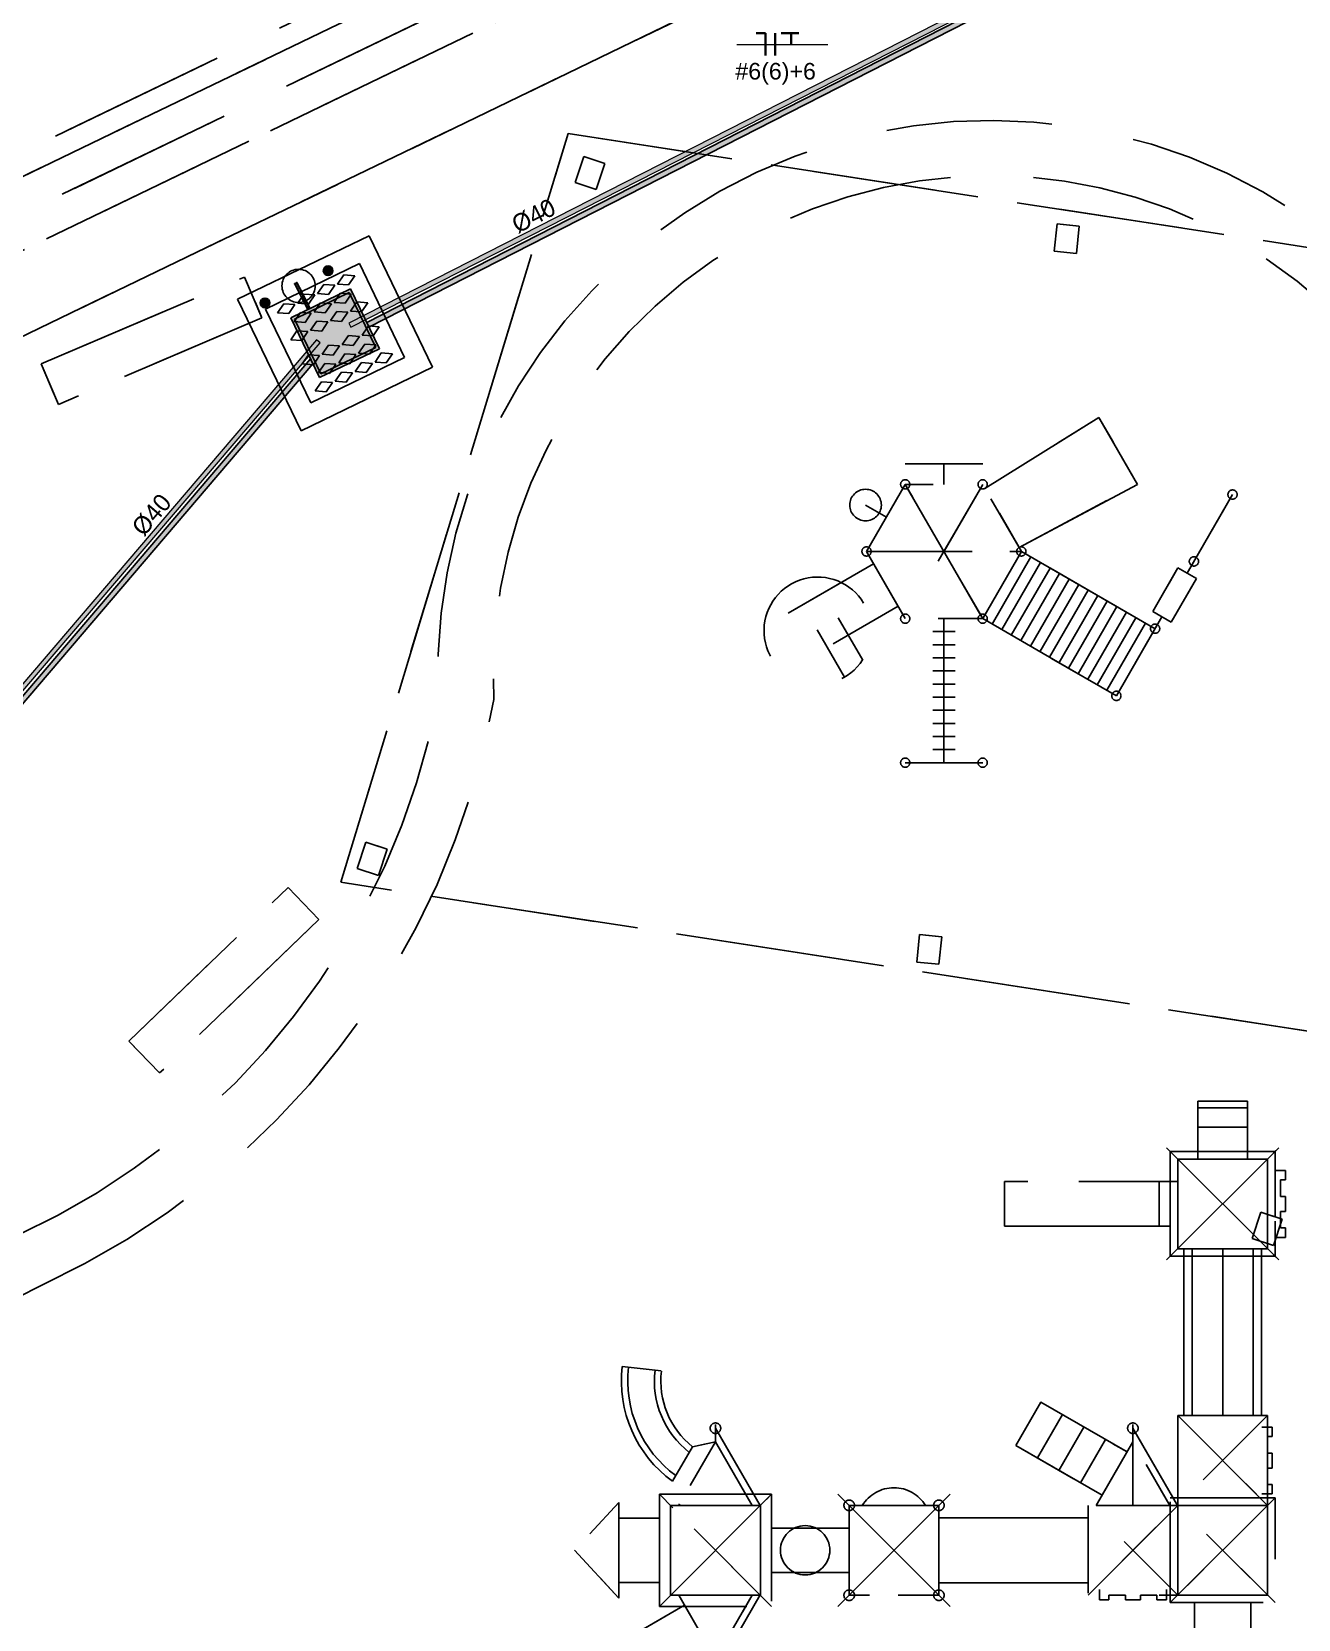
# Model space of a CAD drawing. Header units: metres. Extents: x 4 to 151, y -16 to 34.
# Drawn here: x 50.12 to 61.57, y 10.94 to 25.29 of the extents above; entities that cross this region are included whole.
import ezdxf

# ---------------------------------------------------------------- set-up
doc = ezdxf.new("R2010")
doc.units = ezdxf.units.M
doc.linetypes.add('IMPORT-_Tracejado pequeno', pattern=[2.25, 1.5, -0.75])
doc.linetypes.add('IMPORT-DASHED2 _4_', pattern=[0.375, 0.25, -0.125])
for name, color, linetype, lineweight in [('A-ANNO-NOTE', 7, 'Continuous', 9), ('Dispositivos elétricos', 7, 'Continuous', 50), ('E-ELE-QPM-IDEN', 7, 'Continuous', 9), ('E-POWR-CNDT', 7, 'Continuous', 25), ('E-POWR-CNDT-IDEN', 7, 'Continuous', 9), ('KIRYA - MOBILIÁRIO', 7, 'Continuous', 9), ('KIRYA - PAREDE', 7, 'Continuous', 35), ('KIRYA - PAREDE VISTA', 7, 'Continuous', 18), ('KIRYA - PISO', 7, 'Continuous', 9), ('KIRYA - PROJEÇÃO', 7, 'IMPORT-DASHED2 _4_', 9)]:
    doc.layers.add(name, color=color, linetype=linetype, lineweight=lineweight)
doc.layers.add('Base Revit Coremas_dwg', color=7, linetype='Continuous', lineweight=9, true_color=0x767676)
doc.styles.add('Arial_2', font='arial.ttf', dxfattribs={"height": 0.15})
doc.styles.add('Century Gothic_4', font='GOTHIC.TTF', dxfattribs={"height": 0.16})

# ---------------------------------------------------------------- blocks, each defined once
blk = doc.blocks.new('Caixa de Passagem no Passeio - Caixa de Passagem no Passeio 2-V4-PLANTA BAIXA - TÉRREO')
at = {"layer": 'Dispositivos elétricos', "lineweight": 25, "true_color": 0x82482d}
h = blk.add_hatch(color=27, dxfattribs=at)
h.paths.add_polyline_path([(-0.3, -0.3), (0.3, -0.3), (0.3, -0.01), (0.275, -0.01), (0.275, -0.275), (-0.275, -0.275), (-0.275, -0.069), (-0.3, -0.08), (-0.3, -0.263)])
h.paths.add_polyline_path([(-0.3, -0.034), (-0.275, -0.023), (-0.275, 0.275), (0.275, 0.275), (0.275, 0.032), (0.3, 0.032), (0.3, 0.3), (-0.3, 0.3), (-0.3, -0.021)])
at = {"layer": 'Dispositivos elétricos', "lineweight": 25, "true_color": 0x5a6266}
blk.add_hatch(color=251, dxfattribs=at).paths.add_polyline_path([(-0.275, -0.275), (0.275, -0.275), (0.275, -0.01), (0.153, -0.012), (0.152, 0.029), (0.275, 0.032), (0.275, 0.275), (-0.275, 0.275), (-0.275, -0.023), (-0.176, 0.02), (-0.16, -0.018), (-0.275, -0.069), (-0.275, -0.182)])
at = {"layer": 'Dispositivos elétricos', "color": 253, "lineweight": 25, "true_color": 0xababab}
for p, q in [((-0.3, -0.3), (-0.3, 0.3)), ((-0.3, 0.3), (0.3, 0.3)), ((0.3, 0.3), (0.3, -0.3)), ((-0.275, -0.275), (-0.275, 0.275)), ((-0.275, 0.275), (0.275, 0.275)), ((-0.275, 0.275), (-0.275, -0.275)), ((0.275, 0.275), (-0.275, 0.275)), ((0.275, 0.275), (0.275, -0.275)), ((0.275, -0.275), (0.275, 0.275)), ((0.275, -0.275), (-0.275, -0.275)), ((-0.275, -0.275), (0.275, -0.275)), ((0.3, -0.3), (-0.3, -0.3))]:
    blk.add_line(p, q, dxfattribs=at)
blk = doc.blocks.new('PVC Corrugado Amarelo_Caixa de Octogonal 4x4 - PVC Corrugado Amarelo_Caixa de Octogonal 4x4-2829200-PLANTA BAIXA - TÉRREO')
at = {"layer": 'Dispositivos elétricos', "lineweight": 25, "true_color": 0xffff00}
h = blk.add_hatch(color=2, dxfattribs=at)
h.paths.add_polyline_path([(0, -0.043), (0.015, -0.041), (0.024, -0.036), (0.031, -0.031), (0.038, -0.022), (0.042, -0.009), (0.044, 0), (0.041, 0.015), (0.036, 0.024), (0.031, 0.031), (0.021, 0.038), (0.009, 0.042), (-0.003, 0.043), (-0.011, 0.042), (-0.025, 0.035), (-0.031, 0.03), (-0.038, 0.022), (-0.042, 0.008), (-0.043, 0), (-0.041, -0.015), (-0.036, -0.024), (-0.028, -0.033), (-0.022, -0.038), (-0.008, -0.042), (-0.003, -0.043)])
h.paths.add_polyline_path([(0.003, -0.036), (-0.015, -0.035), (-0.036, -0.014), (-0.035, 0.015), (-0.015, 0.036), (0.015, 0.036), (0.036, 0.015), (0.036, -0.015), (0.014, -0.036), (0.006, -0.036)])
blk.add_hatch(color=2, dxfattribs=at).paths.add_polyline_path([(0.015, -0.036), (0.036, -0.015), (0.036, 0.015), (0.015, 0.036), (-0.015, 0.036), (-0.036, 0.015), (-0.036, -0.015), (-0.015, -0.036)])
at = {"layer": 'Dispositivos elétricos', "color": 253, "lineweight": 25, "true_color": 0xababab}
for p, q in [((-0.015, 0.036), (-0.036, 0.015)), ((-0.036, 0.015), (-0.036, -0.015)), ((0.015, 0.036), (-0.015, 0.036)), ((0.036, 0.015), (0.015, 0.036)), ((0.036, -0.015), (0.036, 0.015)), ((-0.036, -0.015), (-0.015, -0.036)), ((-0.015, -0.036), (0.015, -0.036)), ((0.015, -0.036), (0.036, -0.015))]:
    blk.add_line(p, q, dxfattribs=at)
for start, end in [(360, 180), (180, 360)]:
    blk.add_arc((0, 0), 0.0435, start, end, dxfattribs=at)
blk = doc.blocks.new('ELE_PRAÇA_COREMAS_rvt-1-PLANTA BAIXA - TÉRREO')
at = {"layer": 'E-POWR-CNDT', "lineweight": 5, "true_color": 0xbcbcbc}
for points in [[(29.72, 22.64), (37.239, 26.479), (37.229, 26.5), (29.71, 22.661), (29.719, 22.642)], [(29.73, 22.619), (37.249, 26.458), (37.239, 26.479), (29.72, 22.64), (29.73, 22.619)], [(22.634, 14.608), (29.213, 22.31), (29.202, 22.333), (22.623, 14.631), (22.633, 14.611)], [(22.645, 14.585), (29.224, 22.287), (29.213, 22.31), (22.634, 14.608), (22.645, 14.586)]]:
    blk.add_hatch(color=9, dxfattribs=at).paths.add_polyline_path(points)
at = {"layer": 'E-POWR-CNDT', "lineweight": 5, "true_color": 0xffd4ab}
for points in [[(29.095, 22.951), (29.101, 22.953), (29.069, 23.017), (29.058, 23.011), (29.084, 22.961), (29.087, 22.955), (29.089, 22.953), (29.092, 22.953)], [(29.101, 22.953), (29.106, 22.957), (29.108, 22.96), (29.107, 22.965), (29.108, 22.966), (29.105, 22.972), (29.088, 23.006), (29.079, 23.023), (29.069, 23.017), (29.101, 22.955)], [(29.123, 22.91), (29.134, 22.916), (29.108, 22.964), (29.108, 22.958), (29.103, 22.954), (29.102, 22.952), (29.123, 22.911)], [(29.112, 22.905), (29.123, 22.911), (29.1, 22.952), (29.095, 22.951), (29.089, 22.953), (29.087, 22.953), (29.095, 22.938), (29.112, 22.905)], [(29.177, 22.778), (29.188, 22.783), (29.123, 22.909), (29.113, 22.903), (29.134, 22.861)], [(29.188, 22.783), (29.199, 22.788), (29.134, 22.915), (29.124, 22.91), (29.13, 22.897)]]:
    blk.add_hatch(color=41, dxfattribs=at).paths.add_polyline_path(points)
h = blk.add_hatch(color=41, dxfattribs=at)
h.paths.add_polyline_path([(29.095, 22.951), (29.091, 22.953), (29.091, 22.952), (29.093, 22.952)])
h.paths.add_polyline_path([(29.107, 22.961), (29.108, 22.965), (29.107, 22.965), (29.107, 22.963), (29.107, 22.962)])
at = {"layer": 'A-ANNO-NOTE', "color": 253, "lineweight": 25, "true_color": 0xababab}
for p, q in [((28.543, 22.871), (29.732, 23.445)), ((30.305, 22.256), (29.732, 23.445)), ((28.795, 22.783), (29.644, 23.193)), ((30.053, 22.344), (29.644, 23.193)), ((29.266, 22.922), (29.322, 23.004)), ((29.422, 22.997), (29.322, 23.004)), ((29.365, 22.914), (29.422, 22.997)), ((29.446, 23.009), (29.502, 23.091)), ((29.546, 23.001), (29.446, 23.009)), ((29.602, 23.084), (29.502, 23.091)), ((29.546, 23.001), (29.602, 23.084)), ((28.543, 22.871), (29.116, 21.682)), ((28.905, 22.748), (28.962, 22.831)), ((29.061, 22.823), (28.962, 22.831)), ((29.005, 22.741), (29.061, 22.823)), ((29.086, 22.835), (29.142, 22.917)), ((29.185, 22.827), (29.086, 22.835)), ((29.242, 22.91), (29.142, 22.917)), ((29.185, 22.827), (29.242, 22.91)), ((29.235, 22.756), (29.291, 22.839)), ((29.365, 22.914), (29.266, 22.922)), ((29.391, 22.831), (29.291, 22.839)), ((29.335, 22.749), (29.391, 22.831)), ((29.415, 22.843), (29.471, 22.926)), ((29.515, 22.835), (29.415, 22.843)), ((29.571, 22.918), (29.471, 22.926)), ((29.515, 22.835), (29.571, 22.918)), ((29.563, 22.765), (29.62, 22.848)), ((29.719, 22.84), (29.62, 22.848)), ((29.663, 22.758), (29.719, 22.84)), ((28.795, 22.783), (29.204, 21.935)), ((29.005, 22.741), (28.905, 22.748)), ((29.053, 22.669), (29.11, 22.751)), ((29.153, 22.661), (29.053, 22.669)), ((29.209, 22.744), (29.11, 22.751)), ((29.153, 22.661), (29.209, 22.744)), ((29.203, 22.591), (29.259, 22.674)), ((29.335, 22.749), (29.235, 22.756)), ((29.359, 22.666), (29.259, 22.674)), ((29.383, 22.678), (29.44, 22.761)), ((29.483, 22.671), (29.383, 22.678)), ((29.539, 22.753), (29.44, 22.761)), ((29.483, 22.671), (29.539, 22.753)), ((29.663, 22.758), (29.563, 22.765)), ((29.023, 22.504), (29.079, 22.587)), ((29.179, 22.58), (29.079, 22.587)), ((29.123, 22.497), (29.179, 22.58)), ((29.303, 22.584), (29.203, 22.591)), ((29.303, 22.584), (29.359, 22.666)), ((29.544, 22.543), (29.488, 22.461)), ((29.544, 22.543), (29.644, 22.536)), ((29.644, 22.536), (29.588, 22.453)), ((29.725, 22.63), (29.668, 22.548)), ((29.668, 22.548), (29.768, 22.54)), ((29.725, 22.63), (29.824, 22.623)), ((29.824, 22.623), (29.768, 22.54)), ((29.123, 22.497), (29.023, 22.504)), ((29.364, 22.456), (29.308, 22.374)), ((29.364, 22.456), (29.464, 22.449)), ((29.464, 22.449), (29.408, 22.366)), ((29.488, 22.461), (29.588, 22.453)), ((29.693, 22.465), (29.637, 22.383)), ((29.637, 22.383), (29.736, 22.375)), ((29.693, 22.465), (29.793, 22.458)), ((29.793, 22.458), (29.736, 22.375)), ((29.842, 22.387), (29.786, 22.304)), ((29.842, 22.387), (29.942, 22.379)), ((29.116, 21.682), (30.305, 22.256)), ((29.184, 22.37), (29.128, 22.287)), ((29.128, 22.287), (29.228, 22.28)), ((29.184, 22.37), (29.284, 22.362)), ((29.204, 21.935), (30.053, 22.344)), ((29.284, 22.362), (29.228, 22.28)), ((29.331, 22.291), (29.275, 22.208)), ((29.308, 22.374), (29.408, 22.366)), ((29.331, 22.291), (29.431, 22.284)), ((29.431, 22.284), (29.375, 22.201)), ((29.513, 22.379), (29.457, 22.296)), ((29.457, 22.296), (29.557, 22.289)), ((29.513, 22.379), (29.613, 22.371)), ((29.613, 22.371), (29.557, 22.289)), ((29.662, 22.3), (29.606, 22.217)), ((29.662, 22.3), (29.762, 22.292)), ((29.762, 22.292), (29.705, 22.21)), ((29.786, 22.304), (29.885, 22.297)), ((29.942, 22.379), (29.885, 22.297)), ((29.302, 22.126), (29.245, 22.043)), ((29.275, 22.208), (29.375, 22.201)), ((29.302, 22.126), (29.401, 22.119)), ((29.401, 22.119), (29.345, 22.036)), ((29.482, 22.213), (29.425, 22.13)), ((29.425, 22.13), (29.525, 22.123)), ((29.482, 22.213), (29.581, 22.205)), ((29.581, 22.205), (29.525, 22.123)), ((29.606, 22.217), (29.705, 22.21)), ((29.245, 22.043), (29.345, 22.036))]:
    blk.add_line(p, q, dxfattribs=at)
at = {"layer": 'E-POWR-CNDT', "color": 21, "true_color": 0xffabab}
for p, q in [((37.229, 26.5), (29.71, 22.662)), ((29.73, 22.619), (37.249, 26.457)), ((29.202, 22.333), (22.623, 14.631)), ((22.645, 14.585), (29.224, 22.287))]:
    blk.add_line(p, q, dxfattribs=at)
at = {"layer": 'E-POWR-CNDT', "color": 253, "true_color": 0xababab}
for p, q in [((29.068, 23.018), (29.057, 23.013)), ((29.057, 23.013), (29.057, 23.012)), ((29.079, 23.024), (29.068, 23.018)), ((29.08, 23.023), (29.079, 23.024)), ((29.112, 22.905), (29.112, 22.904)), ((29.112, 22.904), (29.177, 22.778)), ((29.135, 22.915), (29.134, 22.916)), ((29.199, 22.788), (29.135, 22.915))]:
    blk.add_line(p, q, dxfattribs=at)
at = {"layer": 'E-POWR-CNDT', "color": 253, "true_color": 0xababab, "flags": 128}
for points in [[(29.057, 23.012), (29.058, 23.009), (29.06, 23.007), (29.061, 23.005), (29.062, 23.003), (29.063, 23.001), (29.064, 22.999), (29.065, 22.997), (29.066, 22.995), (29.067, 22.993), (29.068, 22.991), (29.069, 22.989), (29.07, 22.987), (29.071, 22.985), (29.072, 22.983), (29.073, 22.981), (29.074, 22.98), (29.075, 22.978), (29.075, 22.976), (29.076, 22.975), (29.077, 22.973), (29.078, 22.972), (29.078, 22.97), (29.079, 22.969), (29.08, 22.968), (29.08, 22.967), (29.081, 22.966), (29.081, 22.964), (29.082, 22.964), (29.082, 22.963), (29.083, 22.962), (29.083, 22.961), (29.084, 22.96), (29.084, 22.96), (29.084, 22.959), (29.084, 22.959), (29.084, 22.959), (29.085, 22.958), (29.085, 22.958), (29.085, 22.958), (29.085, 22.958)], [(29.107, 22.97), (29.107, 22.97), (29.107, 22.97), (29.107, 22.97), (29.107, 22.97), (29.106, 22.971), (29.106, 22.971), (29.106, 22.972), (29.106, 22.972), (29.105, 22.973), (29.105, 22.974), (29.104, 22.975), (29.104, 22.976), (29.103, 22.977), (29.103, 22.978), (29.102, 22.979), (29.102, 22.98), (29.101, 22.981), (29.1, 22.983), (29.099, 22.984), (29.099, 22.986), (29.098, 22.987), (29.097, 22.989), (29.096, 22.991), (29.095, 22.992), (29.094, 22.994), (29.093, 22.996), (29.092, 22.998), (29.092, 23), (29.091, 23.002), (29.09, 23.004), (29.088, 23.006), (29.087, 23.008), (29.086, 23.01), (29.085, 23.012), (29.084, 23.014), (29.083, 23.016), (29.082, 23.018), (29.081, 23.02), (29.08, 23.022), (29.08, 23.023)], [(29.112, 22.905), (29.111, 22.907), (29.11, 22.909), (29.109, 22.911), (29.108, 22.913), (29.107, 22.915), (29.105, 22.917), (29.104, 22.92), (29.103, 22.922), (29.102, 22.924), (29.101, 22.926), (29.1, 22.927), (29.099, 22.929), (29.098, 22.931), (29.097, 22.933), (29.097, 22.935), (29.096, 22.937), (29.095, 22.938), (29.094, 22.94), (29.093, 22.942), (29.092, 22.943), (29.092, 22.945), (29.091, 22.946), (29.09, 22.947), (29.09, 22.949), (29.089, 22.95), (29.088, 22.951), (29.088, 22.952), (29.087, 22.953), (29.087, 22.954), (29.087, 22.955), (29.086, 22.955), (29.086, 22.956)], [(29.108, 22.967), (29.108, 22.967), (29.109, 22.966), (29.109, 22.965), (29.11, 22.964), (29.11, 22.964), (29.111, 22.962), (29.111, 22.961), (29.112, 22.96), (29.112, 22.959), (29.113, 22.958), (29.114, 22.956), (29.114, 22.955), (29.115, 22.953), (29.116, 22.952), (29.117, 22.95), (29.118, 22.948), (29.119, 22.947), (29.119, 22.945), (29.12, 22.943), (29.121, 22.941), (29.122, 22.939), (29.123, 22.937), (29.124, 22.935), (29.125, 22.933), (29.126, 22.931), (29.127, 22.929), (29.128, 22.927), (29.13, 22.925), (29.131, 22.923), (29.132, 22.921), (29.133, 22.919), (29.134, 22.917), (29.134, 22.916)]]:
    blk.add_lwpolyline(points, dxfattribs=at)
at = {"layer": 'Dispositivos elétricos', "color": 253, "lineweight": 25, "true_color": 0xababab}
for p in [(29.361, 23.129), (28.79, 22.838)]:
    blk.add_blockref('PVC Corrugado Amarelo_Caixa de Octogonal 4x4 - PVC Corrugado Amarelo_Caixa de Octogonal 4x4-2829200-PLANTA BAIXA - TÉRREO', p, dxfattribs=at)
at = {"layer": 'Dispositivos elétricos', "color": 253, "lineweight": 25, "true_color": 0xababab, "rotation": 25.7481327013878}
blk.add_blockref('Caixa de Passagem no Passeio - Caixa de Passagem no Passeio 2-V4-PLANTA BAIXA - TÉRREO', (29.424, 22.564), dxfattribs=at)
blk = doc.blocks.new('Base Revit Coremas_dwg-8208185-PLANTA BAIXA - TÉRREO')
at = {"layer": 'KIRYA - MOBILIÁRIO', "color": 254, "linetype": 'IMPORT-_Tracejado pequeno', "lineweight": 25, "true_color": 0xe3e3e3, "flags": 128}
for points in [[(35.609, 20.629), (36.679, 21.198), (36.329, 21.804), (36.679, 21.198), (36.329, 21.804), (35.3, 21.162), (36.329, 21.804), (36.679, 21.198)], [(35.279, 21.383), (34.579, 21.383)], [(34.929, 21.198), (34.929, 21.383)], [(34.579, 19.985), (34.229, 20.592), (34.579, 21.198), (35.279, 21.198), (35.629, 20.592), (35.279, 19.985), (34.579, 19.985), (35.279, 19.985), (35.629, 20.592), (35.279, 21.198), (34.579, 21.198), (34.229, 20.592), (34.579, 19.985), (35.279, 21.198)], [(36.899, 20), (36.488, 19.287), (35.279, 19.985), (34.579, 21.198), (35.279, 19.985), (36.488, 19.287)], [(37.538, 21.106), (37.128, 20.396)], [(34.408, 20.902), (34.22, 21.011)], [(36.838, 19.894), (35.629, 20.592), (34.229, 20.592), (35.629, 20.592)], [(35.715, 20.542), (35.365, 19.936)], [(34.293, 20.481), (33.521, 20.035)], [(35.802, 20.492), (35.452, 19.886)], [(35.888, 20.442), (35.538, 19.836)], [(35.974, 20.392), (35.624, 19.786)], [(37.212, 20.348), (36.983, 19.952), (36.816, 20.048), (37.044, 20.445), (37.212, 20.348), (36.983, 19.952), (36.816, 20.048), (37.044, 20.445)], [(36.061, 20.342), (35.711, 19.736)], [(36.147, 20.293), (35.797, 19.686)], [(36.233, 20.243), (35.883, 19.636)], [(34.515, 20.097), (33.928, 19.758)], [(36.32, 20.193), (35.97, 19.587)], [(36.406, 20.143), (36.056, 19.537)], [(36.493, 20.093), (36.143, 19.487)], [(34.195, 19.609), (33.973, 19.993)], [(34.929, 18.683), (34.929, 19.985)], [(36.579, 20.043), (36.229, 19.437)], [(36.665, 19.993), (36.315, 19.387)], [(36.752, 19.944), (36.402, 19.337)], [(34.03, 19.456), (33.783, 19.883)], [(35.03, 19.867), (34.828, 19.867)], [(35.03, 19.749), (34.828, 19.749)], [(35.03, 19.63), (34.828, 19.63)], [(35.03, 19.512), (34.828, 19.512)], [(35.03, 19.394), (34.828, 19.394)], [(35.03, 19.275), (34.828, 19.275)], [(35.03, 19.157), (34.828, 19.157)], [(35.03, 19.038), (34.828, 19.038)], [(35.03, 18.92), (34.828, 18.92)], [(35.03, 18.802), (34.828, 18.802)], [(35.279, 18.683), (34.579, 18.683)], [(37.224, 15.625), (37.673, 15.625), (37.673, 15.101), (37.673, 15.625), (37.224, 15.625), (37.224, 15.101)], [(37.224, 15.563), (37.673, 15.563)], [(37.224, 15.39), (37.673, 15.39)], [(36.942, 14.189), (37.956, 15.203)], [(36.942, 15.203), (37.956, 14.189)], [(36.975, 15.169), (36.975, 14.222), (37.922, 14.222), (37.922, 15.169), (36.975, 15.169), (36.975, 14.222), (37.922, 14.222), (37.922, 15.169)], [(37.043, 15.101), (37.043, 14.29), (37.854, 14.29), (37.854, 15.101), (37.043, 15.101), (37.043, 14.29), (37.854, 14.29), (37.854, 15.101)], [(37.922, 14.998), (38.016, 14.998), (38.016, 14.912), (37.972, 14.912), (37.972, 14.763), (38.016, 14.763), (37.972, 14.763), (37.972, 14.912), (38.016, 14.912), (38.016, 14.998)], [(35.476, 14.493), (37.043, 14.493), (35.476, 14.493), (35.476, 14.898), (37.043, 14.898), (35.476, 14.898)], [(36.874, 14.493), (36.874, 14.898)], [(38.016, 14.763), (38.016, 14.628), (37.972, 14.628), (37.972, 14.479), (38.016, 14.479), (38.016, 14.393), (37.922, 14.393), (38.016, 14.393), (38.016, 14.479), (37.972, 14.479), (37.972, 14.628), (38.016, 14.628)], [(37.099, 12.782), (37.099, 14.29)], [(37.799, 14.222), (37.099, 14.222)], [(37.172, 12.782), (37.172, 14.29)], [(37.449, 12.782), (37.449, 14.29)], [(37.726, 12.782), (37.726, 14.29)], [(37.799, 12.782), (37.799, 14.29)], [(32.02, 13.227), (32.373, 13.186)], [(35.579, 12.512), (35.805, 12.904), (36.584, 12.454), (35.805, 12.904)], [(35.774, 12.4), (36, 12.792)], [(36.232, 11.159), (37.043, 11.971), (37.854, 11.971), (37.854, 12.782), (37.043, 12.782), (37.043, 11.971), (37.854, 11.971), (37.854, 12.782), (37.043, 12.782), (37.854, 11.971), (37.043, 12.782), (37.043, 11.971), (37.043, 11.159), (37.854, 11.159), (37.854, 11.971), (37.043, 11.971), (37.854, 12.782), (37.043, 11.971)], [(32.863, 12.701), (32.863, 12.546), (33.196, 11.971), (32.531, 11.971), (32.863, 12.546), (32.655, 12.501), (32.475, 12.19), (32.655, 12.501), (32.863, 12.546), (32.531, 11.971), (32.475, 12.19), (32.531, 11.971), (33.196, 11.971), (32.863, 12.546)], [(32.863, 12.668), (33.267, 11.969)], [(35.968, 12.287), (36.195, 12.679)], [(36.637, 12.701), (36.637, 11.971)], [(36.637, 12.668), (37.041, 11.969)], [(37.804, 12.678), (37.897, 12.678), (37.897, 12.592), (37.854, 12.592), (37.854, 12.444), (37.897, 12.444), (37.854, 12.444), (37.854, 12.592), (37.897, 12.592), (37.897, 12.678)], [(36.358, 12.062), (35.579, 12.512)], [(36.163, 12.175), (36.39, 12.567)], [(36.637, 12.546), (36.305, 11.971), (36.97, 11.971), (36.637, 12.546), (36.305, 11.971), (36.97, 11.971)], [(37.897, 12.444), (37.897, 12.308), (37.854, 12.308), (37.854, 12.16), (37.897, 12.16), (37.897, 12.074), (37.804, 12.074), (37.897, 12.074), (37.897, 12.16), (37.854, 12.16), (37.854, 12.308), (37.897, 12.308)], [(32.356, 12.072), (33.37, 12.072), (33.37, 11.058), (32.356, 11.058), (32.356, 12.072), (33.37, 11.058), (32.356, 12.072), (32.356, 11.058), (33.37, 11.058), (33.37, 12.072)], [(32.356, 11.058), (33.37, 12.072)], [(33.97, 12.072), (34.984, 11.058)], [(33.97, 11.058), (34.984, 12.072)], [(31.59, 11.565), (31.991, 11.132), (31.991, 11.998), (31.59, 11.565), (31.991, 11.998), (31.991, 11.132)], [(32.458, 11.971), (33.269, 11.971), (33.269, 11.159), (32.458, 11.159), (32.458, 11.971), (32.458, 11.159), (33.269, 11.159), (33.269, 11.971)], [(34.072, 11.971), (34.883, 11.971), (34.883, 11.159), (34.072, 11.159), (34.072, 11.971), (34.072, 11.159), (34.883, 11.159), (34.883, 11.971)], [(37.043, 11.971), (37.043, 11.159), (36.232, 11.971), (37.043, 11.971), (37.043, 11.159), (36.232, 11.159), (36.232, 11.971), (36.232, 11.159), (37.043, 11.159), (37.043, 11.971), (36.232, 11.971), (37.043, 11.159), (37.854, 11.159), (37.854, 11.971)], [(36.975, 12.038), (37.922, 12.038), (37.922, 11.092), (36.975, 11.092), (36.975, 12.038), (37.922, 11.092), (36.975, 12.038), (36.975, 11.092), (37.922, 11.092), (37.922, 12.038)], [(36.975, 11.092), (37.922, 12.038)], [(31.991, 11.854), (32.356, 11.854)], [(36.232, 11.858), (34.883, 11.858)], [(34.072, 11.764), (33.37, 11.764)], [(34.072, 11.365), (33.37, 11.365)], [(31.991, 11.275), (32.356, 11.275)], [(36.232, 11.272), (34.883, 11.272)], [(36.335, 11.21), (36.335, 11.116), (36.421, 11.116), (36.421, 11.159), (36.57, 11.159), (36.421, 11.159), (36.421, 11.116), (36.335, 11.116)], [(36.57, 11.159), (36.57, 11.116), (36.705, 11.116), (36.705, 11.159), (36.854, 11.159), (36.854, 11.116), (36.94, 11.116), (36.94, 11.21), (36.94, 11.116), (36.854, 11.116), (36.854, 11.159), (36.705, 11.159), (36.705, 11.116), (36.57, 11.116)], [(32.863, 10.584), (32.531, 11.159), (33.196, 11.159), (32.863, 10.584), (32.531, 11.159), (33.196, 11.159), (32.863, 10.584), (32.863, 10.429), (32.863, 10.584), (31.675, 9.897), (31.395, 10.381), (32.584, 11.068), (31.395, 10.381), (31.675, 9.897)], [(32.863, 10.462), (33.267, 11.161)], [(37.702, 10.187), (37.702, 11.092), (37.702, 10.187), (37.195, 10.187), (37.195, 11.092), (37.195, 10.187)]]:
    blk.add_lwpolyline(points, close=True, dxfattribs=at)
at = {"layer": 'KIRYA - MOBILIÁRIO', "color": 254, "linetype": 'IMPORT-_Tracejado pequeno', "lineweight": 25, "true_color": 0xe3e3e3}
for centre, radius in [((34.579, 21.198), 0.0418), ((34.579, 21.198), 0.0418), ((35.279, 21.198), 0.0418), ((35.279, 21.198), 0.0418), ((34.22, 21.011), 0.143), ((34.22, 21.011), 0.143), ((37.538, 21.106), 0.0418), ((37.538, 21.106), 0.0418), ((34.229, 20.592), 0.0418), ((34.229, 20.592), 0.0418), ((35.629, 20.592), 0.0418), ((35.629, 20.592), 0.0418), ((37.189, 20.502), 0.0418), ((37.189, 20.502), 0.0418), ((34.579, 19.985), 0.0418), ((34.579, 19.985), 0.0418), ((35.279, 19.985), 0.0418), ((35.279, 19.985), 0.0418), ((36.838, 19.894), 0.0418), ((36.838, 19.894), 0.0418), ((36.488, 19.287), 0.0418), ((36.488, 19.287), 0.0418), ((34.579, 18.683), 0.0418), ((34.579, 18.683), 0.0418), ((35.279, 18.683), 0.0418), ((35.279, 18.683), 0.0418), ((32.863, 12.668), 0.0477), ((32.863, 12.668), 0.0477), ((36.637, 12.668), 0.0477), ((36.637, 12.668), 0.0477), ((34.072, 11.971), 0.0477), ((34.072, 11.971), 0.0477), ((34.883, 11.971), 0.0477), ((34.883, 11.971), 0.0477), ((33.674, 11.565), 0.223), ((33.674, 11.565), 0.223), ((34.072, 11.159), 0.0477), ((34.072, 11.159), 0.0477), ((34.883, 11.159), 0.0477), ((34.883, 11.159), 0.0477)]:
    blk.add_circle(centre, radius, dxfattribs=at)
for centre, radius, start, end in [((33.787, 19.876), 0.485, 30.9789, 326.896), ((33.787, 19.876), 0.485, 30.9789, 326.896), ((33.131, 13.096), 1.119, 173.2763, 234.1321), ((33.131, 13.096), 1.119, 173.2763, 234.1321), ((33.131, 13.096), 1.061, 173.2763, 233.8147), ((33.131, 13.096), 1.061, 173.2763, 233.8147), ((33.131, 13.096), 0.82, 173.2763, 231.9784), ((33.131, 13.096), 0.82, 173.2763, 231.9784), ((33.131, 13.096), 0.762, 173.2763, 231.372), ((33.131, 13.096), 0.762, 173.2763, 231.372), ((34.477, 11.794), 0.336, 31.637, 148.363), ((34.477, 11.794), 0.336, 31.637, 148.363)]:
    blk.add_arc(centre, radius, start, end, dxfattribs=at)
at = {"layer": 'KIRYA - PAREDE', "color": 254, "linetype": 'IMPORT-_Tracejado pequeno', "lineweight": 25, "true_color": 0xe3e3e3, "flags": 128}
for points in [[(31.594, 23.925), (31.672, 24.162), (31.864, 24.099), (31.786, 23.862), (31.594, 23.925), (31.786, 23.862), (31.864, 24.099), (31.672, 24.162)], [(35.925, 23.305), (35.951, 23.553), (36.152, 23.532), (36.126, 23.284), (35.925, 23.305), (36.126, 23.284), (36.152, 23.532), (35.951, 23.553)], [(29.624, 17.728), (29.703, 17.964), (29.894, 17.901), (29.816, 17.664), (29.624, 17.728), (29.816, 17.664), (29.894, 17.901), (29.703, 17.964)], [(34.683, 16.881), (34.708, 17.13), (34.909, 17.109), (34.883, 16.861), (34.683, 16.881), (34.883, 16.861), (34.909, 17.109), (34.708, 17.13)], [(37.716, 14.383), (37.907, 14.32), (37.986, 14.557), (37.794, 14.62), (37.716, 14.383), (37.907, 14.32), (37.986, 14.557), (37.794, 14.62)]]:
    blk.add_lwpolyline(points, close=True, dxfattribs=at)
at = {"layer": 'KIRYA - PAREDE', "color": 254, "linetype": 'IMPORT-_Tracejado pequeno', "lineweight": 25, "true_color": 0xe3e3e3}
blk.add_circle((29.094, 22.992), 0.15, dxfattribs=at)
blk.add_circle((29.094, 22.992), 0.15, dxfattribs=at)
at = {"layer": 'KIRYA - PAREDE VISTA', "color": 254, "linetype": 'IMPORT-_Tracejado pequeno', "lineweight": 25, "true_color": 0xe3e3e3, "flags": 128}
for points in [[(26.766, 22.287), (28.605, 23.072), (28.762, 22.704), (26.923, 21.919), (26.766, 22.287), (28.605, 23.072), (28.762, 22.704), (26.923, 21.919)], [(29.278, 17.267), (27.838, 15.879), (27.56, 16.167), (29, 17.555), (29.278, 17.267), (27.838, 15.879), (27.56, 16.167), (29, 17.555)]]:
    blk.add_lwpolyline(points, close=True, dxfattribs=at)
at = {"layer": 'KIRYA - PISO', "color": 254, "linetype": 'IMPORT-_Tracejado pequeno', "lineweight": 25, "true_color": 0xe3e3e3, "flags": 128}
for points in [[(0, 0), (1.518, 12.105), (44.032, 32.61), (43.888, 3.135), (0, 0), (1.518, 12.105), (44.032, 32.61), (43.888, 3.135)], [(0.754, 4.407), (0.229, 0.217), (43.689, 3.321), (43.83, 32.29), (17.515, 19.599), (43.83, 32.29), (43.689, 3.321), (0.229, 0.217)], [(1.064, 4.469), (0.623, 0.947), (42.992, 3.973), (43.127, 31.618), (17.556, 19.285), (43.127, 31.618), (42.992, 3.973), (0.623, 0.947)], [(1.375, 4.531), (0.966, 1.272), (42.694, 4.253), (42.825, 31.139), (17.596, 18.971), (42.825, 31.139), (42.694, 4.253), (0.966, 1.272)], [(1.767, 2.031), (2.905, 11.109), (42.119, 30.022), (41.997, 4.905), (1.767, 2.031), (2.905, 11.109), (42.119, 30.022), (41.997, 4.905)]]:
    blk.add_lwpolyline(points, close=True, dxfattribs=at)
at = {"layer": 'KIRYA - PISO', "color": 254, "linetype": 'IMPORT-_Tracejado pequeno', "lineweight": 25, "true_color": 0xe3e3e3}
for centre, radius, start, end in [((35.353, 19.488), 5, 340.5047, 182.2996), ((35.353, 19.488), 5, 340.5047, 182.2996), ((35.353, 19.488), 5, 340.5047, 182.2996), ((35.353, 19.488), 5, 340.5047, 182.2996), ((35.353, 19.488), 4.5, 340.0226, 182.9888), ((35.353, 19.488), 4.5, 340.0226, 182.9888), ((23.738, 20.529), 6.735, 294.7391, 349.3771), ((23.738, 20.529), 6.735, 294.7391, 349.3771), ((23.738, 20.529), 7.235, 294.7529, 349.8454), ((23.738, 20.529), 7.235, 294.7529, 349.8454), ((28.254, 10.79), 4, 114.642, 299.3591), ((28.254, 10.79), 4, 114.642, 299.3591), ((28.254, 10.79), 4, 115.1199, 299.0853), ((28.254, 10.79), 4, 115.1199, 299.0853), ((28.254, 10.79), 3.5, 115.1457, 299.0687), ((28.254, 10.79), 3.5, 115.1457, 299.0687)]:
    blk.add_arc(centre, radius, start, end, dxfattribs=at)
at = {"layer": 'KIRYA - PROJEÇÃO', "color": 254, "linetype": 'IMPORT-_Tracejado pequeno', "lineweight": 25, "true_color": 0xe3e3e3, "flags": 128}
blk.add_lwpolyline([(31.53, 24.368), (40.425, 23), (40.349, 15.929), (29.477, 17.602), (31.53, 24.368), (40.425, 23), (40.349, 15.929), (29.477, 17.602)], close=True, dxfattribs=at)
blk = doc.blocks.new('Fiação_Tag Paineis - 2_ FNT-3068468-PLANTA BAIXA - TÉRREO')
at = {"layer": 'E-ELE-QPM-IDEN'}
blk.add_line((-0.00403, -0.00265), (0.00419, -0.00265), dxfattribs=at)
at = {"layer": 'E-ELE-QPM-IDEN', "color": 5, "lineweight": 35, "true_color": 0x0000ff}
for p, q in [((-0.00227, -0.00164), (-0.00142, -0.00164)), ((-0.00142, -0.00164), (-0.00142, -0.00366))]:
    blk.add_line(p, q, dxfattribs=at)
at = {"layer": 'E-ELE-QPM-IDEN', "color": 1, "lineweight": 35, "true_color": 0xff0000}
blk.add_line((-0.00055, -0.00164), (-0.00055, -0.00366), dxfattribs=at)
at = {"layer": 'E-ELE-QPM-IDEN', "color": 94, "lineweight": 35, "true_color": 0x009f00}
for p, q in [((-0.00001, -0.00164), (0.00158, -0.00164)), ((0.00088, -0.00164), (0.00088, -0.00265))]:
    blk.add_line(p, q, dxfattribs=at)

msp = doc.modelspace()

# ---------------------------------------------------------------- hatches: boundary and pattern name
at = {"layer": 'E-POWR-CNDT', "lineweight": 5, "true_color": 0x353535}
h = msp.add_hatch(color=250, dxfattribs=at)
h.paths.add_polyline_path([(52.992, 22.637), (60.761, 26.596), (60.752, 26.615), (52.982, 22.655), (52.989, 22.642)])
h.paths.add_polyline_path([(52.989, 22.659), (52.989, 22.659), (52.992, 22.66)])
for points in [[(53.001, 22.618), (60.77, 26.578), (60.761, 26.596), (52.992, 22.637), (53.001, 22.619)], [(45.983, 14.594), (52.722, 22.479), (52.706, 22.492), (45.967, 14.608), (45.982, 14.594)]]:
    msp.add_hatch(color=250, dxfattribs=at).paths.add_polyline_path(points)
h = msp.add_hatch(color=250, dxfattribs=at)
h.paths.add_polyline_path([(45.967, 14.608), (52.706, 22.492), (52.69, 22.505), (45.952, 14.621), (45.963, 14.611)])
h.paths.add_polyline_path([(45.956, 14.626), (45.956, 14.626), (45.959, 14.629)])

# ---------------------------------------------------------------- linework, layer by layer
at = {"layer": 'E-POWR-CNDT', "lineweight": 9}
for p, q in [((60.752, 26.615), (52.982, 22.656)), ((53.001, 22.618), (60.771, 26.577)), ((52.982, 22.656), (53.001, 22.618)), ((52.691, 22.505), (45.951, 14.621)), ((45.983, 14.594), (52.722, 22.478)), ((52.722, 22.478), (52.691, 22.505))]:
    msp.add_line(p, q, dxfattribs=at)

# ---------------------------------------------------------------- block references
at = {"lineweight": 5}
msp.add_blockref('ELE_PRAÇA_COREMAS_rvt-1-PLANTA BAIXA - TÉRREO', (23.434, 0), dxfattribs=at)
at = {"layer": 'Base Revit Coremas_dwg', "color": 254, "linetype": 'IMPORT-_Tracejado pequeno', "lineweight": 25, "true_color": 0xe3e3e3}
msp.add_blockref('Base Revit Coremas_dwg-8208185-PLANTA BAIXA - TÉRREO', (23.434, 0), dxfattribs=at)
at = {"layer": 'E-ELE-QPM-IDEN', "xscale": 99.99999999999993, "yscale": 99.99999999999993, "zscale": 99.99999999999993}
msp.add_blockref('Fiação_Tag Paineis - 2_ FNT-3068468-PLANTA BAIXA - TÉRREO', (56.893, 25.44), dxfattribs=at)

# ---------------------------------------------------------------- texts
at = {"layer": 'E-ELE-QPM-IDEN', "insert": (56.477, 25.007), "char_height": 0.15, "width": 0.90591, "attachment_point": 1, "style": 'Arial_2'}
msp.add_mtext('#6(6)+6', dxfattribs=at)
at = {"layer": 'E-POWR-CNDT-IDEN', "char_height": 0.16, "width": 0.54515, "attachment_point": 1, "style": 'Century Gothic_4'}
for insert, rotation in [((54.436, 23.606), 27), ((51.006, 20.823), 49.4759)]:
    msp.add_mtext('Ø40', dxfattribs=dict(at, insert=insert, rotation=rotation))

doc.saveas('drawing.dxf')
